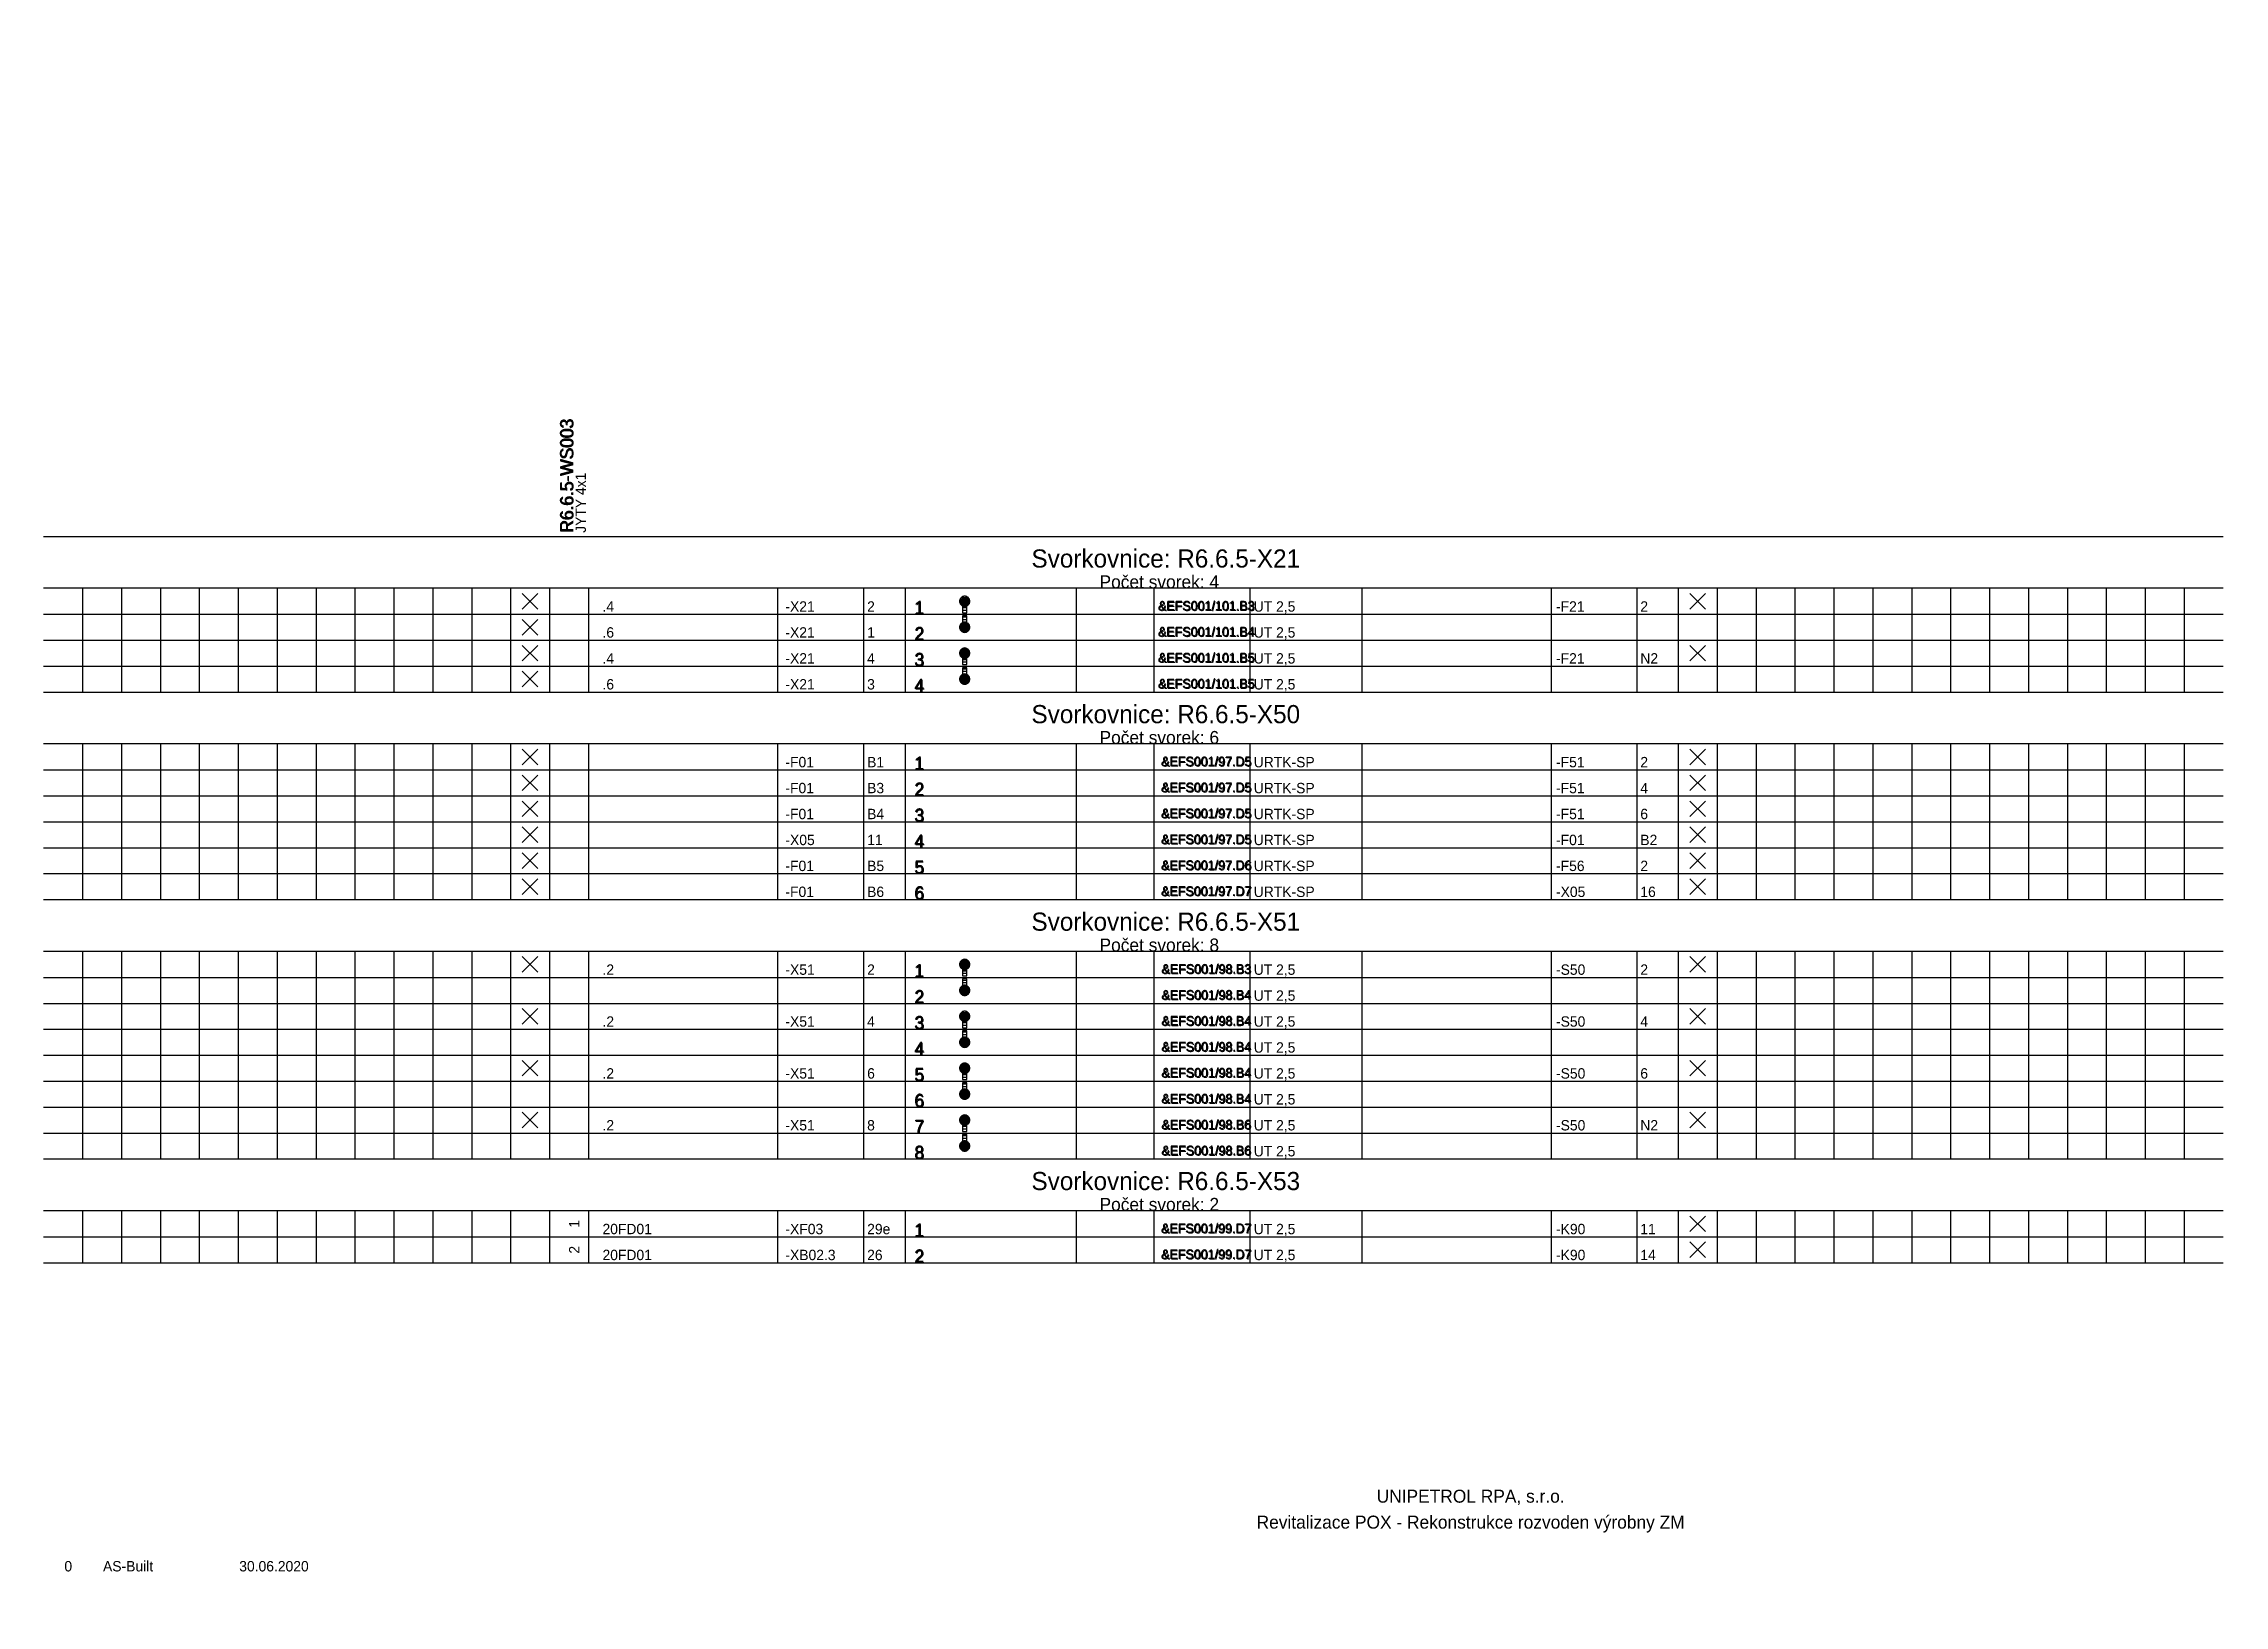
# Model space of a CAD drawing. Extents: x 0 to 420, y -1 to 300.
import ezdxf
from ezdxf.enums import TextEntityAlignment as Align

# ---------------------------------------------------------------- set-up
doc = ezdxf.new("R2010")
doc.units = 0
doc.header["$MEASUREMENT"] = 0
doc.linetypes.add('LTY1', pattern=[0])
for name, color, linetype in [('PEN1', 7, 'LTY1'), ('PEN2', 7, 'LTY1'), ('PEN4', 7, 'LTY1'), ('PEN5', 7, 'LTY1'), ('SYMBOL', 7, 'LTY1')]:
    doc.layers.add(name, color=color, linetype=linetype)
doc.styles.add('NORMSCHRIFT', font='normwin')

# ---------------------------------------------------------------- blocks, each defined once
blk = doc.blocks.new('_SS-BLOK-S')
at = {"layer": 'PEN5', "linetype": 'LTY1'}
for p, q in [((0, -5), (420, -5)), ((420, -15), (0, -15))]:
    blk.add_line(p, q, dxfattribs=at)
at = {"layer": 'PEN1', "style": 'NORMSCHRIFT', "flags": 8}
for tag in ['CODE_1', 'CODE_2', 'CODE_3', 'CODE_4']:
    blk.add_attdef(tag, text='', height=3.5, dxfattribs=at).set_placement((216.25, -11), align=Align.CENTER)
at = {"layer": 'PEN2', "style": 'NORMSCHRIFT', "flags": 8}
blk.add_attdef('CODE_307', text='', height=2.5, dxfattribs=at).set_placement((215, -15), align=Align.CENTER)
at = {"layer": 'PEN4', "style": 'NORMSCHRIFT', "flags": 9}
for tag in ['CODE_558', 'CODE_91']:
    blk.add_attdef(tag, (0, 0), '', height=3.5, dxfattribs=at)
blk = doc.blocks.new('_SS-VETA-S')
at = {"layer": 'PEN1', "linetype": 'LTY1'}
for p, q in [((7.5, 5), (7.5, 0)), ((15, 5), (15, 0)), ((22.5, 5), (22.5, 0)), ((30, 5), (30, 0)), ((37.5, 5), (37.5, 0)), ((45, 5), (45, 0)), ((52.5, 5), (52.5, 0)), ((60, 5), (60, 0)), ((67.5, 5), (67.5, 0)), ((75, 5), (75, 0)), ((82.5, 5), (82.5, 0)), ((90, 5), (90, 0)), ((97.5, 5), (97.5, 0)), ((141.5, 0), (141.5, 5)), ((158, 5), (158, 0)), ((199, 5), (199, 0)), ((214, 0), (214, 5)), ((232.5, 0), (232.5, 5)), ((290.5, 5), (290.5, 0)), ((307, 5), (307, 0)), ((322.5, 5), (322.5, 0)), ((330, 5), (330, 0)), ((337.5, 5), (337.5, 0)), ((345, 5), (345, 0)), ((352.5, 5), (352.5, 0)), ((360, 5), (360, 0)), ((367.5, 5), (367.5, 0)), ((375, 5), (375, 0)), ((382.5, 5), (382.5, 0)), ((390, 5), (390, 0)), ((390, 5), (390, 0)), ((397.5, 5), (397.5, 0)), ((405, 5), (405, 0)), ((412.5, 5), (412.5, 0)), ((0, 0), (420, 0))]:
    blk.add_line(p, q, dxfattribs=at)
at = {"layer": 'PEN5', "linetype": 'LTY1'}
for p, q in [((105, 5), (105, 0)), ((166, 5), (166, 0)), ((254, 5), (254, 0)), ((315, 5), (315, 0))]:
    blk.add_line(p, q, dxfattribs=at)
at = {"layer": 'PEN2', "style": 'NORMSCHRIFT', "flags": 8}
blk.add_attdef('CODE_21', (167.95, -0.1), '', height=2.5, dxfattribs=at)
at = {"layer": 'PEN4', "style": 'NORMSCHRIFT'}
for tag, p, height, flags in [('CODE_63', (0, 0), 3.5, 9), ('CODE_91', (0, 0), 3.5, 9), ('CODE_781', (0, 0), 3.5, 9), ('CODE_782', (0, 0), 3.5, 9), ('CODE_10003', (107.7, 0.5), 2, 8), ('CODE_10001', (107.7, 0.5), 2, 8), ('CODE_10002', (107.7, 0.5), 2, 8), ('CODE_10004', (142.95, 0.5), 2, 8), ('CODE_10021', (158.7, 0.5), 2, 8), ('CODE_41', (233.2, 0.5), 2, 8), ('CODE_11003', (255.95, 0.5), 2, 8), ('CODE_11001', (255.95, 0.5), 2, 8), ('CODE_11002', (255.95, 0.5), 2, 8), ('CODE_11004', (291.45, 0.5), 2, 8), ('CODE_11021', (307.7, 0.5), 2, 8)]:
    blk.add_attdef(tag, p, '', height=height, dxfattribs=dict(at, flags=flags))
at = {"layer": 'PEN4', "style": 'NORMSCHRIFT', "flags": 8}
blk.add_attdef('CODE_45', text='', height=2, dxfattribs=at).set_placement((198.1, 0.4), align=Align.RIGHT)
blk.add_attdef('CODE_10', text='', height=1.8, dxfattribs=at).set_placement((224.2, 0.6), align=Align.CENTER)
blk = doc.blocks.new('_SS-MUST3-S')
at = {"layer": 'PEN1', "linetype": 'LTY1'}
for p, q in [((-0.975, 0.075), (-1, 0)), ((-1, 0), (-0.975, -0.075)), ((-1, 0), (1, 0)), ((-0.95, 0.25), (-0.975, 0.15)), ((-0.975, 0.15), (-0.975, 0.075)), ((-0.925, 0.325), (-0.95, 0.25)), ((-0.95, 0.25), (0.95, 0.25)), ((-0.9, 0.4), (-0.925, 0.325)), ((-0.85, 0.5), (-0.9, 0.4)), ((-0.8, 0.55), (-0.85, 0.5)), ((-0.85, 0.5), (0.85, 0.5)), ((-0.75, 0.625), (-0.8, 0.55)), ((-0.7, 0.7), (-0.75, 0.625)), ((-0.625, 0.75), (-0.7, 0.7)), ((-0.55, 0.8), (-0.625, 0.75)), ((-0.625, 0.75), (0.625, 0.75)), ((-0.5, 0.85), (-0.55, 0.8)), ((-0.4, 0.9), (-0.5, 0.85)), ((-0.325, 0.925), (-0.4, 0.9)), ((-0.4, 0), (-0.4, -2.2)), ((0.4, 0), (-0.4, 0)), ((-0.25, 0.95), (-0.325, 0.925)), ((-0.15, 0.975), (-0.25, 0.95)), ((-0.075, 0.975), (-0.15, 0.975)), ((0, 1), (-0.075, 0.975)), ((0.075, 0.975), (0, 1)), ((0.15, 0.975), (0.075, 0.975)), ((0.25, 0.95), (0.15, 0.975)), ((0.325, 0.925), (0.25, 0.95)), ((0.4, 0.9), (0.325, 0.925)), ((0.5, 0.85), (0.4, 0.9)), ((0.4, -2.2), (0.4, 0)), ((0.55, 0.8), (0.5, 0.85)), ((0.625, 0.75), (0.55, 0.8)), ((0.7, 0.7), (0.625, 0.75)), ((0.75, 0.625), (0.7, 0.7)), ((0.8, 0.55), (0.75, 0.625)), ((0.85, 0.5), (0.8, 0.55)), ((0.9, 0.4), (0.85, 0.5)), ((0.925, 0.325), (0.9, 0.4)), ((0.95, 0.25), (0.925, 0.325)), ((0.975, 0.15), (0.95, 0.25)), ((0.975, 0.075), (0.975, 0.15)), ((1, 0), (0.975, 0.075)), ((0.975, -0.075), (1, 0)), ((-0.975, -0.075), (-0.975, -0.15)), ((-0.975, -0.15), (-0.95, -0.25)), ((-0.95, -0.25), (-0.925, -0.325)), ((-0.95, -0.25), (0.95, -0.25)), ((-0.925, -0.325), (-0.9, -0.4)), ((-0.9, -0.4), (-0.85, -0.5)), ((-0.85, -0.5), (-0.8, -0.55)), ((-0.85, -0.5), (0.85, -0.5)), ((-0.8, -0.55), (-0.75, -0.625)), ((-0.75, -0.625), (-0.7, -0.7)), ((-0.7, -0.7), (-0.625, -0.75)), ((-0.625, -0.75), (-0.55, -0.8)), ((-0.625, -0.75), (0.625, -0.75)), ((-0.55, -0.8), (-0.5, -0.85)), ((-0.5, -0.85), (-0.4, -0.9)), ((-0.4, -0.2), (0.4, -0.2)), ((-0.4, -0.7), (0.4, -0.7)), ((-0.4, -0.9), (-0.325, -0.925)), ((-0.4, -1.2), (0.4, -1.2)), ((-0.4, -1.7), (0.4, -1.7)), ((-0.4, -2.2), (0.4, -2.2)), ((-0.4, -2.2), (0.4, -2.2)), ((-0.325, -0.925), (-0.25, -0.95)), ((-0.25, -0.95), (-0.15, -0.975)), ((-0.15, -0.975), (-0.075, -0.975)), ((-0.075, -0.975), (0, -1)), ((0, -1), (0.075, -0.975)), ((0.075, -0.975), (0.15, -0.975)), ((0.15, -0.975), (0.25, -0.95)), ((0.25, -0.95), (0.325, -0.925)), ((0.325, -0.925), (0.4, -0.9)), ((0.4, -0.9), (0.5, -0.85)), ((0.5, -0.85), (0.55, -0.8)), ((0.55, -0.8), (0.625, -0.75)), ((0.625, -0.75), (0.7, -0.7)), ((0.7, -0.7), (0.75, -0.625)), ((0.75, -0.625), (0.8, -0.55)), ((0.8, -0.55), (0.85, -0.5)), ((0.85, -0.5), (0.9, -0.4)), ((0.9, -0.4), (0.925, -0.325)), ((0.925, -0.325), (0.95, -0.25)), ((0.95, -0.25), (0.975, -0.15)), ((0.975, -0.15), (0.975, -0.075))]:
    blk.add_line(p, q, dxfattribs=at)
blk = doc.blocks.new('_SS-MUST1-S')
at = {"layer": 'PEN1', "linetype": 'LTY1'}
for p, q in [((-0.975, 0.075), (-1, 0)), ((-1, 0), (-0.975, -0.075)), ((-1, 0), (1, 0)), ((-0.95, 0.25), (-0.975, 0.15)), ((-0.975, 0.15), (-0.975, 0.075)), ((-0.925, 0.325), (-0.95, 0.25)), ((-0.95, 0.25), (0.95, 0.25)), ((-0.9, 0.4), (-0.925, 0.325)), ((-0.85, 0.5), (-0.9, 0.4)), ((-0.8, 0.55), (-0.85, 0.5)), ((-0.85, 0.5), (0.85, 0.5)), ((-0.75, 0.625), (-0.8, 0.55)), ((-0.7, 0.7), (-0.75, 0.625)), ((-0.625, 0.75), (-0.7, 0.7)), ((-0.55, 0.8), (-0.625, 0.75)), ((-0.625, 0.75), (0.625, 0.75)), ((-0.5, 0.85), (-0.55, 0.8)), ((-0.4, 0.9), (-0.5, 0.85)), ((-0.4, 2.2), (-0.4, 0)), ((0.4, 2.2), (-0.4, 2.2)), ((-0.4, 2), (0.4, 2)), ((-0.4, 1.5), (0.4, 1.5)), ((-0.4, 1), (0.4, 1)), ((-0.325, 0.925), (-0.4, 0.9)), ((-0.4, 0.5), (0.4, 0.5)), ((-0.4, 0), (0.4, 0)), ((-0.4, 0), (0.4, 0)), ((-0.25, 0.95), (-0.325, 0.925)), ((-0.15, 0.975), (-0.25, 0.95)), ((-0.075, 0.975), (-0.15, 0.975)), ((0, 1), (-0.075, 0.975)), ((0.075, 0.975), (0, 1)), ((0.15, 0.975), (0.075, 0.975)), ((0.25, 0.95), (0.15, 0.975)), ((0.325, 0.925), (0.25, 0.95)), ((0.4, 0.9), (0.325, 0.925)), ((0.4, 0), (0.4, 2.2)), ((0.5, 0.85), (0.4, 0.9)), ((0.55, 0.8), (0.5, 0.85)), ((0.625, 0.75), (0.55, 0.8)), ((0.7, 0.7), (0.625, 0.75)), ((0.75, 0.625), (0.7, 0.7)), ((0.8, 0.55), (0.75, 0.625)), ((0.85, 0.5), (0.8, 0.55)), ((0.9, 0.4), (0.85, 0.5)), ((0.925, 0.325), (0.9, 0.4)), ((0.95, 0.25), (0.925, 0.325)), ((0.975, 0.15), (0.95, 0.25)), ((0.975, 0.075), (0.975, 0.15)), ((1, 0), (0.975, 0.075)), ((0.975, -0.075), (1, 0)), ((-0.975, -0.075), (-0.975, -0.15)), ((-0.975, -0.15), (-0.95, -0.25)), ((-0.95, -0.25), (-0.925, -0.325)), ((-0.95, -0.25), (0.95, -0.25)), ((-0.925, -0.325), (-0.9, -0.4)), ((-0.9, -0.4), (-0.85, -0.5)), ((-0.85, -0.5), (-0.8, -0.55)), ((-0.85, -0.5), (0.85, -0.5)), ((-0.8, -0.55), (-0.75, -0.625)), ((-0.75, -0.625), (-0.7, -0.7)), ((-0.7, -0.7), (-0.625, -0.75)), ((-0.625, -0.75), (-0.55, -0.8)), ((-0.625, -0.75), (0.625, -0.75)), ((-0.55, -0.8), (-0.5, -0.85)), ((-0.5, -0.85), (-0.4, -0.9)), ((-0.4, -0.9), (-0.325, -0.925)), ((-0.325, -0.925), (-0.25, -0.95)), ((-0.25, -0.95), (-0.15, -0.975)), ((-0.15, -0.975), (-0.075, -0.975)), ((-0.075, -0.975), (0, -1)), ((0, -1), (0.075, -0.975)), ((0.075, -0.975), (0.15, -0.975)), ((0.15, -0.975), (0.25, -0.95)), ((0.25, -0.95), (0.325, -0.925)), ((0.325, -0.925), (0.4, -0.9)), ((0.4, -0.9), (0.5, -0.85)), ((0.5, -0.85), (0.55, -0.8)), ((0.55, -0.8), (0.625, -0.75)), ((0.625, -0.75), (0.7, -0.7)), ((0.7, -0.7), (0.75, -0.625)), ((0.75, -0.625), (0.8, -0.55)), ((0.8, -0.55), (0.85, -0.5)), ((0.85, -0.5), (0.9, -0.4)), ((0.9, -0.4), (0.925, -0.325)), ((0.925, -0.325), (0.95, -0.25)), ((0.95, -0.25), (0.975, -0.15)), ((0.975, -0.15), (0.975, -0.075))]:
    blk.add_line(p, q, dxfattribs=at)
blk = doc.blocks.new('_SS-NEOZN-S')
at = {"layer": 'PEN2', "linetype": 'LTY1'}
for p, q in [((-4, 1), (-1, 4)), ((-4, 4), (-1, 1))]:
    blk.add_line(p, q, dxfattribs=at)
blk = doc.blocks.new('_SS-OZN-S')
at = {"layer": 'PEN4', "style": 'NORMSCHRIFT', "flags": 8}
blk.add_attdef('CODE_362', text='', height=2, rotation=90, dxfattribs=at).set_placement((-0.5, 2.5), align=Align.CENTER)
blk = doc.blocks.new('_SS-KAB-S')
at = {"layer": 'PEN2', "style": 'NORMSCHRIFT', "flags": 8}
blk.add_attdef('CODE_365', (-2.9, -9.35), '', height=2.5, rotation=90, dxfattribs=at)
at = {"layer": 'PEN4', "style": 'NORMSCHRIFT', "flags": 8}
blk.add_attdef('CODE_1003', (-0.5, -9.3), '', height=2, rotation=90, dxfattribs=at)
at = {"layer": 'PEN4', "style": 'NORMSCHRIFT', "flags": 9}
for tag in ['CODE_367', 'CODE_372', 'CODE_373']:
    blk.add_attdef(tag, (0, 0), '', height=3.5, dxfattribs=at)
blk = doc.blocks.new('_9-REV')
at = {"layer": 'PEN4', "style": 'NORMSCHRIFT', "flags": 8}
blk.add_attdef('CODE_12778', text='', height=2, dxfattribs=at).set_placement((-0.25, 0.5), align=Align.CENTER)
at = {"layer": 'PEN4', "style": 'NORMSCHRIFT'}
for tag, p, height, flags in [('CODE_5902', (0, 0), 3.5, 9), ('CODE_12783', (6.45, 0.5), 2, 8), ('CODE_12782', (32.7, 0.5), 2, 8)]:
    blk.add_attdef(tag, p, '', height=height, dxfattribs=dict(at, flags=flags))

msp = doc.modelspace()

# ---------------------------------------------------------------- block references
at = {"layer": 'SYMBOL'}
for name, p, values in [('_SS-KAB-S', (105, 215), {'CODE_365': 'R6.6.5-WS003', 'CODE_1003': 'JYTY 4x1'}), ('_SS-VETA-S', (0, 190), {'CODE_21': '1', 'CODE_10': '&EFS001/101.B3', 'CODE_10004': '-X21', 'CODE_10021': '2', 'CODE_11004': '-F21', 'CODE_11021': '2', 'CODE_41': 'UT 2,5'}), ('_SS-VETA-S', (0, 185), {'CODE_21': '2', 'CODE_10': '&EFS001/101.B4', 'CODE_10004': '-X21', 'CODE_10021': '1', 'CODE_41': 'UT 2,5'}), ('_SS-VETA-S', (0, 180), {'CODE_21': '3', 'CODE_10': '&EFS001/101.B5', 'CODE_10004': '-X21', 'CODE_10021': '4', 'CODE_11004': '-F21', 'CODE_11021': 'N2', 'CODE_41': 'UT 2,5'}), ('_SS-VETA-S', (0, 175), {'CODE_21': '4', 'CODE_10': '&EFS001/101.B5', 'CODE_10004': '-X21', 'CODE_10021': '3', 'CODE_41': 'UT 2,5'}), ('_SS-VETA-S', (0, 160), {'CODE_21': '1', 'CODE_10': '&EFS001/97.D5', 'CODE_10004': '-F01', 'CODE_10021': 'B1', 'CODE_11004': '-F51', 'CODE_11021': '2', 'CODE_41': 'URTK-SP'}), ('_SS-VETA-S', (0, 155), {'CODE_21': '2', 'CODE_10': '&EFS001/97.D5', 'CODE_10004': '-F01', 'CODE_10021': 'B3', 'CODE_11004': '-F51', 'CODE_11021': '4', 'CODE_41': 'URTK-SP'}), ('_SS-VETA-S', (0, 150), {'CODE_21': '3', 'CODE_10': '&EFS001/97.D5', 'CODE_10004': '-F01', 'CODE_10021': 'B4', 'CODE_11004': '-F51', 'CODE_11021': '6', 'CODE_41': 'URTK-SP'}), ('_SS-VETA-S', (0, 145), {'CODE_21': '4', 'CODE_10': '&EFS001/97.D5', 'CODE_10004': '-X05', 'CODE_10021': '11', 'CODE_11004': '-F01', 'CODE_11021': 'B2', 'CODE_41': 'URTK-SP'}), ('_SS-VETA-S', (0, 140), {'CODE_21': '5', 'CODE_10': '&EFS001/97.D6', 'CODE_10004': '-F01', 'CODE_10021': 'B5', 'CODE_11004': '-F56', 'CODE_11021': '2', 'CODE_41': 'URTK-SP'}), ('_SS-VETA-S', (0, 135), {'CODE_21': '6', 'CODE_10': '&EFS001/97.D7', 'CODE_10004': '-F01', 'CODE_10021': 'B6', 'CODE_11004': '-X05', 'CODE_11021': '16', 'CODE_41': 'URTK-SP'}), ('_SS-VETA-S', (0, 120), {'CODE_21': '1', 'CODE_10': '&EFS001/98.B3', 'CODE_10004': '-X51', 'CODE_10021': '2', 'CODE_11004': '-S50', 'CODE_11021': '2', 'CODE_41': 'UT 2,5'}), ('_SS-VETA-S', (0, 115), {'CODE_21': '2', 'CODE_10': '&EFS001/98.B4', 'CODE_41': 'UT 2,5'}), ('_SS-VETA-S', (0, 110), {'CODE_21': '3', 'CODE_10': '&EFS001/98.B4', 'CODE_10004': '-X51', 'CODE_10021': '4', 'CODE_11004': '-S50', 'CODE_11021': '4', 'CODE_41': 'UT 2,5'}), ('_SS-VETA-S', (0, 105), {'CODE_21': '4', 'CODE_10': '&EFS001/98.B4', 'CODE_41': 'UT 2,5'}), ('_SS-VETA-S', (0, 100), {'CODE_21': '5', 'CODE_10': '&EFS001/98.B4', 'CODE_10004': '-X51', 'CODE_10021': '6', 'CODE_11004': '-S50', 'CODE_11021': '6', 'CODE_41': 'UT 2,5'}), ('_SS-VETA-S', (0, 95), {'CODE_21': '6', 'CODE_10': '&EFS001/98.B4', 'CODE_41': 'UT 2,5'}), ('_SS-VETA-S', (0, 90), {'CODE_21': '7', 'CODE_10': '&EFS001/98.B6', 'CODE_10004': '-X51', 'CODE_10021': '8', 'CODE_11004': '-S50', 'CODE_11021': 'N2', 'CODE_41': 'UT 2,5'}), ('_SS-VETA-S', (0, 85), {'CODE_21': '8', 'CODE_10': '&EFS001/98.B6', 'CODE_41': 'UT 2,5'}), ('_SS-VETA-S', (0, 70), {'CODE_21': '1', 'CODE_10': '&EFS001/99.D7', 'CODE_10004': '-XF03', 'CODE_10021': '29e', 'CODE_11004': '-K90', 'CODE_11021': '11', 'CODE_41': 'UT 2,5'}), ('_SS-OZN-S', (103.75, 70), {'CODE_362': '1'}), ('_SS-VETA-S', (0, 65), {'CODE_21': '2', 'CODE_10': '&EFS001/99.D7', 'CODE_10004': '-XB02.3', 'CODE_10021': '26', 'CODE_11004': '-K90', 'CODE_11021': '14', 'CODE_41': 'UT 2,5'}), ('_SS-OZN-S', (103.75, 65), {'CODE_362': '2'}), ('_9-REV', (5, 5), {'CODE_12778': '0', 'CODE_12783': 'AS-Built', 'CODE_12782': '30.06.2020'})]:
    msp.add_blockref(name, p, dxfattribs=at).add_auto_attribs(values)
for name, p in [('_SS-BLOK-S', (0, 210)), ('_SS-NEOZN-S', (96.25, 190)), ('_SS-MUST3-S', (177.5, 192.5)), ('_SS-NEOZN-S', (321.25, 190)), ('_SS-MUST1-S', (177.5, 187.5)), ('_SS-NEOZN-S', (96.25, 185)), ('_SS-NEOZN-S', (96.25, 180)), ('_SS-MUST3-S', (177.5, 182.5)), ('_SS-NEOZN-S', (321.25, 180)), ('_SS-NEOZN-S', (96.25, 175)), ('_SS-MUST1-S', (177.5, 177.5)), ('_SS-BLOK-S', (0, 180)), ('_SS-NEOZN-S', (96.25, 160)), ('_SS-NEOZN-S', (321.25, 160)), ('_SS-NEOZN-S', (96.25, 155)), ('_SS-NEOZN-S', (321.25, 155)), ('_SS-NEOZN-S', (96.25, 150)), ('_SS-NEOZN-S', (321.25, 150)), ('_SS-NEOZN-S', (96.25, 145)), ('_SS-NEOZN-S', (321.25, 145)), ('_SS-NEOZN-S', (96.25, 140)), ('_SS-NEOZN-S', (321.25, 140)), ('_SS-NEOZN-S', (96.25, 135)), ('_SS-NEOZN-S', (321.25, 135)), ('_SS-BLOK-S', (0, 140)), ('_SS-NEOZN-S', (96.25, 120)), ('_SS-MUST3-S', (177.5, 122.5)), ('_SS-NEOZN-S', (321.25, 120)), ('_SS-MUST1-S', (177.5, 117.5)), ('_SS-NEOZN-S', (96.25, 110)), ('_SS-MUST3-S', (177.5, 112.5)), ('_SS-NEOZN-S', (321.25, 110)), ('_SS-MUST1-S', (177.5, 107.5)), ('_SS-NEOZN-S', (96.25, 100)), ('_SS-MUST3-S', (177.5, 102.5)), ('_SS-NEOZN-S', (321.25, 100)), ('_SS-MUST1-S', (177.5, 97.5)), ('_SS-NEOZN-S', (96.25, 90)), ('_SS-MUST3-S', (177.5, 92.5)), ('_SS-NEOZN-S', (321.25, 90)), ('_SS-MUST1-S', (177.5, 87.5)), ('_SS-BLOK-S', (0, 90)), ('_SS-NEOZN-S', (321.25, 70)), ('_SS-NEOZN-S', (321.25, 65))]:
    msp.add_blockref(name, p, dxfattribs=at)

# ---------------------------------------------------------------- texts
at = {"layer": 'PEN1', "style": 'NORMSCHRIFT'}
for s, p in [('Svorkovnice: R6.6.5-X21', (216.25, 199)), ('Svorkovnice: R6.6.5-X50', (216.25, 169)), ('Svorkovnice: R6.6.5-X51', (216.25, 129)), ('Svorkovnice: R6.6.5-X53', (216.25, 79))]:
    msp.add_text(s, height=3.5, dxfattribs=at).set_placement(p, align=Align.CENTER)
at = {"layer": 'PEN2', "style": 'NORMSCHRIFT'}
for p in [(102, 205.75), (102.1, 205.85)]:
    msp.add_text('R6.6.5-WS003', height=2.5, rotation=90, dxfattribs=at).set_placement(p)
for s, p in [('Počet svorek: 4', (215, 195)), ('Počet svorek: 6', (215, 165)), ('Počet svorek: 8', (215, 125)), ('Počet svorek: 2', (215, 75)), ('UNIPETROL RPA, s.r.o.', (275, 18.75)), ('Revitalizace POX - Rekonstrukce rozvoden výrobny ZM', (275, 13.75))]:
    msp.add_text(s, height=2.5, dxfattribs=at).set_placement(p, align=Align.CENTER)
for s, p in [('1', (167.75, 190)), ('1', (167.85, 190.1)), ('2', (167.75, 185)), ('2', (167.85, 185.1)), ('3', (167.75, 180)), ('3', (167.85, 180.1)), ('4', (167.75, 175)), ('4', (167.85, 175.1)), ('1', (167.75, 160)), ('1', (167.85, 160.1)), ('2', (167.75, 155)), ('2', (167.85, 155.1)), ('3', (167.75, 150)), ('3', (167.85, 150.1)), ('4', (167.75, 145)), ('4', (167.85, 145.1)), ('5', (167.75, 140)), ('5', (167.85, 140.1)), ('6', (167.75, 135)), ('6', (167.85, 135.1)), ('1', (167.75, 120)), ('1', (167.85, 120.1)), ('2', (167.75, 115)), ('2', (167.85, 115.1)), ('3', (167.75, 110)), ('3', (167.85, 110.1)), ('4', (167.75, 105)), ('4', (167.85, 105.1)), ('5', (167.75, 100)), ('5', (167.85, 100.1)), ('6', (167.75, 95)), ('6', (167.85, 95.1)), ('7', (167.75, 90)), ('7', (167.85, 90.1)), ('8', (167.75, 85)), ('8', (167.85, 85.1)), ('1', (167.75, 70)), ('1', (167.85, 70.1)), ('2', (167.75, 65)), ('2', (167.85, 65.1))]:
    msp.add_text(s, height=2.5, dxfattribs=at).set_placement(p)
at = {"layer": 'PEN4', "style": 'NORMSCHRIFT'}
for s, p in [('.4', (107.7, 190.5)), ('.6', (107.7, 185.5)), ('.4', (107.7, 180.5)), ('.6', (107.7, 175.5)), ('.2', (107.7, 120.5)), ('.2', (107.7, 110.5)), ('.2', (107.7, 100.5)), ('.2', (107.7, 90.5)), ('20FD01', (107.7, 70.5)), ('20FD01', (107.7, 65.5))]:
    msp.add_text(s, height=2, dxfattribs=at).set_placement(p)
for s, p in [('&EFS001/101.B3', (224, 190.7)), ('&EFS001/101.B3', (224.1, 190.8)), ('&EFS001/101.B4', (224, 185.7)), ('&EFS001/101.B4', (224.1, 185.8)), ('&EFS001/101.B5', (224, 180.7)), ('&EFS001/101.B5', (224.1, 180.8)), ('&EFS001/101.B5', (224, 175.7)), ('&EFS001/101.B5', (224.1, 175.8)), ('&EFS001/97.D5', (224, 160.7)), ('&EFS001/97.D5', (224.1, 160.8)), ('&EFS001/97.D5', (224, 155.7)), ('&EFS001/97.D5', (224.1, 155.8)), ('&EFS001/97.D5', (224, 150.7)), ('&EFS001/97.D5', (224.1, 150.8)), ('&EFS001/97.D5', (224, 145.7)), ('&EFS001/97.D5', (224.1, 145.8)), ('&EFS001/97.D6', (224, 140.7)), ('&EFS001/97.D6', (224.1, 140.8)), ('&EFS001/97.D7', (224, 135.7)), ('&EFS001/97.D7', (224.1, 135.8)), ('&EFS001/98.B3', (224, 120.7)), ('&EFS001/98.B3', (224.1, 120.8)), ('&EFS001/98.B4', (224.1, 115.8)), ('&EFS001/98.B4', (224, 115.7)), ('&EFS001/98.B4', (224, 110.7)), ('&EFS001/98.B4', (224.1, 110.8)), ('&EFS001/98.B4', (224, 105.7)), ('&EFS001/98.B4', (224.1, 105.8)), ('&EFS001/98.B4', (224, 100.7)), ('&EFS001/98.B4', (224.1, 100.8)), ('&EFS001/98.B4', (224, 95.7)), ('&EFS001/98.B4', (224.1, 95.8)), ('&EFS001/98.B6', (224, 90.7)), ('&EFS001/98.B6', (224.1, 90.8)), ('&EFS001/98.B6', (224, 85.7)), ('&EFS001/98.B6', (224.1, 85.8)), ('&EFS001/99.D7', (224, 70.7)), ('&EFS001/99.D7', (224.1, 70.8)), ('&EFS001/99.D7', (224, 65.7)), ('&EFS001/99.D7', (224.1, 65.8))]:
    msp.add_text(s, height=1.8, dxfattribs=at).set_placement(p, align=Align.CENTER)

doc.saveas('drawing.dxf')
